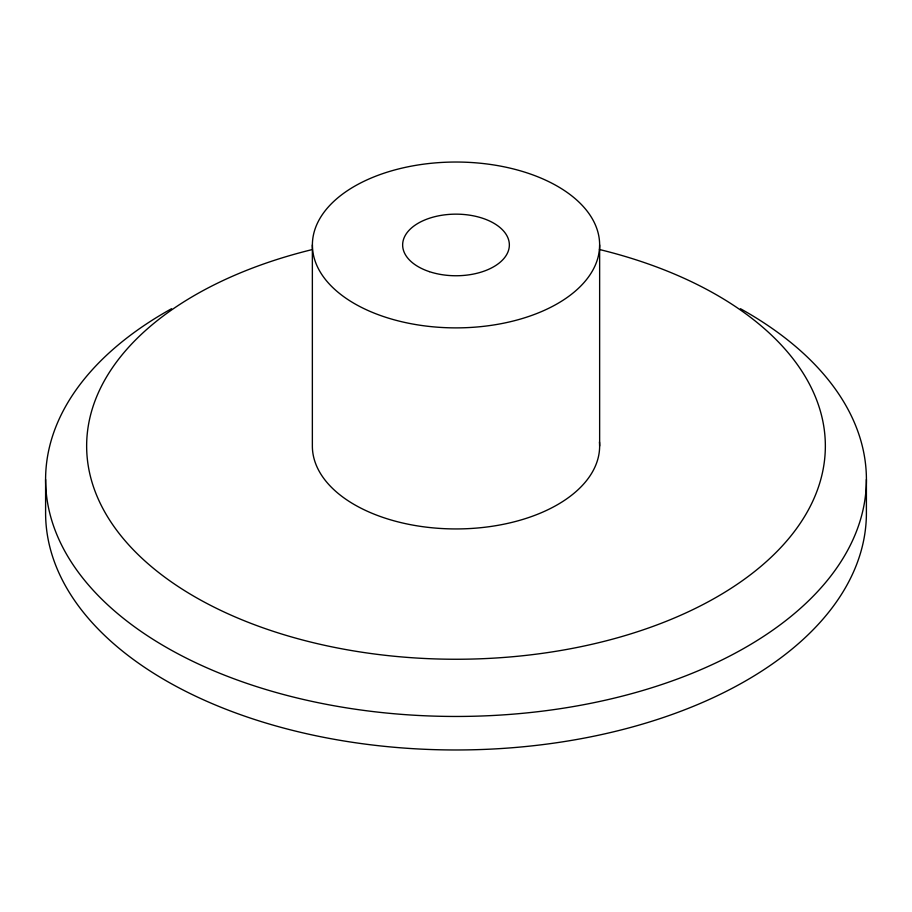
<?xml version="1.0" encoding="UTF-8"?>
<svg xmlns="http://www.w3.org/2000/svg" width="912" height="912" viewBox="0 0 912 912"><rect width="100%" height="100%" fill="white"/><g stroke="black" fill="none" stroke-linecap="round" stroke-linejoin="round"><path stroke-width="1.37" d="M866.4 479.518L866.4 513.034A410.4 236.938 0 0 1 456 749.972A410.4 236.938 0 0 1 45.6 513.034L45.6 479.518M599.64 244.952A143.64 82.935 0 0 1 384.18 316.772A143.64 82.935 0 0 1 384.18 173.143A143.64 82.935 0 0 1 599.64 244.952L599.64 446.014M312.36 244.952L312.36 446.014A143.64 82.935 0 0 0 459.5 528.914A143.64 82.935 0 0 0 599.469 441.967M740.441 308.712A410.4 236.938 0 0 1 748.091 645.958A410.4 236.938 0 0 1 163.909 645.958A410.4 236.938 0 0 1 171.559 308.712M599.423 249.5A369.36 213.248 0 0 1 748.877 575.939A369.36 213.248 0 0 1 164.035 576.623A369.36 213.248 0 0 1 311.209 249.831M429.324 271.628A53.352 30.803 0 0 0 509.352 244.952A53.352 30.803 0 0 0 429.324 218.276A53.352 30.803 0 0 0 429.324 271.628"/></g></svg>
